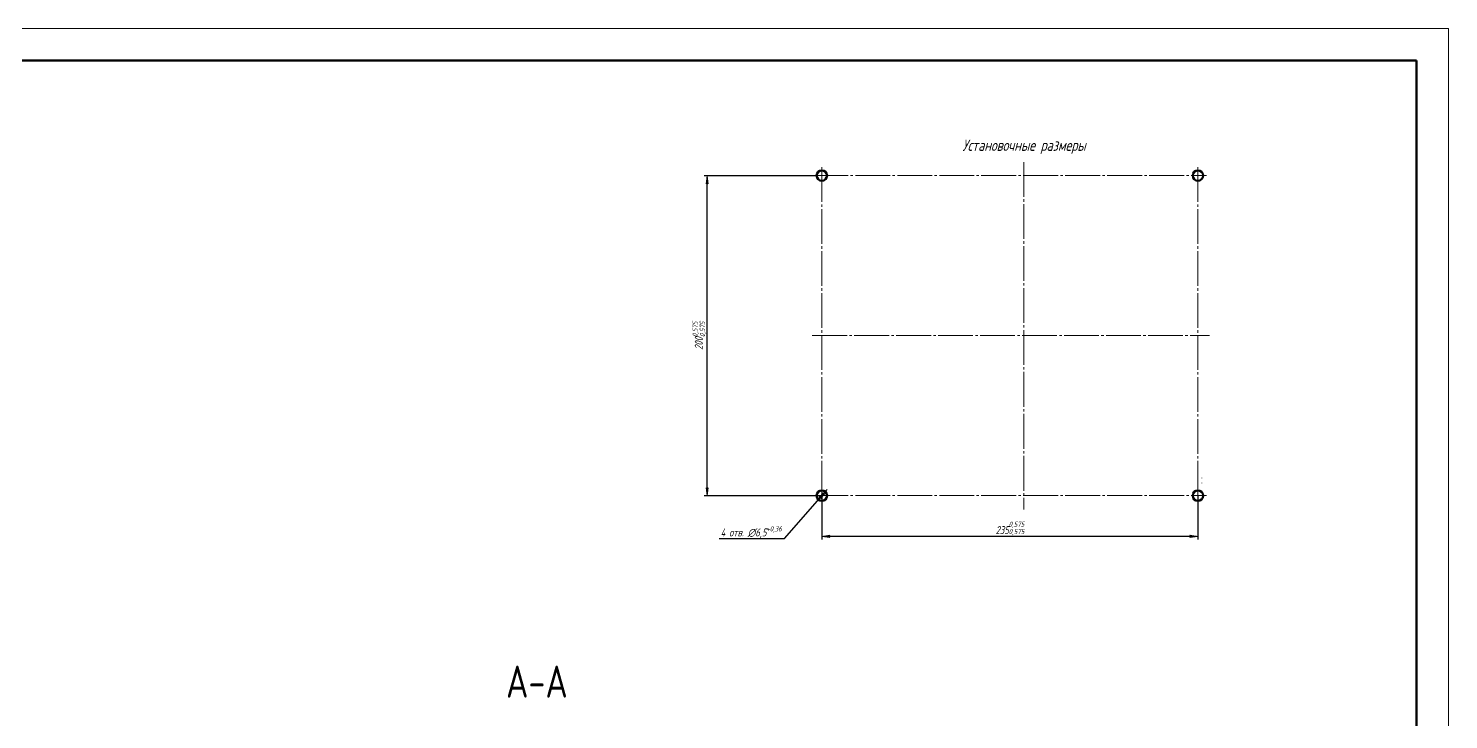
# Model space of a CAD drawing. Header units: millimetres. Extents: x -101 to 319, y -85 to 212.
# Drawn here: x 97.6 to 319.5, y 104.1 to 212.1 of the extents above; entities that cross this region are included whole.
import ezdxf
from ezdxf.enums import TextEntityAlignment as Align

# ---------------------------------------------------------------- set-up
doc = ezdxf.new("R2010")
doc.units = ezdxf.units.MM
for name, pattern in [('K5LT_AXLED', [26.227272, 21.727272, -1.5, 1.5, -1.5]), ('K5LT_BASIC', [0]), ('K5LT_THIN', [0])]:
    doc.linetypes.add(name, pattern=pattern)
for name, color, linetype in [('BORDER_TEXT', 7, 'Continuous'), ('TEXT', 4, 'Continuous'), ('TEXT_TRANSLATION_EN', 51, 'Continuous'), ('TITLE_TEXT', 7, 'Continuous'), ('Системный слой', 7, 'Continuous')]:
    doc.layers.add(name, color=color, linetype=linetype)
doc.styles.add('KDIMTEXTSTYLE', font='GOST_AU.SHX', dxfattribs={"width": 0.96, "oblique": 15, "height": 5})
doc.styles.add('KTEXTSTYLE', font='GOST_AU.SHX', dxfattribs={"width": 0.96, "height": 5})
doc.styles.get("Standard").update_dxf_attribs({"font": 'GOST_A.TTF'})
doc.dimstyles.new('KDIMSTYLE (1.00)', dxfattribs={"dimtxt": 5, "dimasz": 1, "dimexe": 2, "dimexo": 0, "dimgap": 1, "dimtad": 1, "dimtxsty": 'KDIMTEXTSTYLE', "dimsah": 1, "dimcen": 0, "dimdle": 1, "dimazin": 3, "dimtfac": 0.667, "dimtmove": 0, "dimatfit": 3, "dimtvp": 1, "dimarcsym": 0})

# ---------------------------------------------------------------- blocks, each defined once
blk = doc.blocks.new('KDIMARROW_01')
at = {"layer": 'Системный слой'}
blk.add_hatch(color=0, dxfattribs=at).paths.add_polyline_path([(0, 0), (-5, 0.66), (-4.5, 0), (-5, -0.66)])
at = {"layer": 'Системный слой', "color": 0, "linetype": 'K5LT_THIN', "lineweight": 18}
for p, q in [((-4.5, 0), (-5, 0.66)), ((-5, 0.66), (0, 0)), ((0, 0), (-5, -0.66)), ((-5, -0.66), (-4.5, 0)), ((0, 0), (-1, 0))]:
    blk.add_line(p, q, dxfattribs=at)
blk = doc.blocks.new('*D75')
at = {"layer": 'Defpoints', "color": 0, "transparency": 16777216}
for p in [(-197.85, 100.01), (-129.51, 100.01), (-126.26, -99.99)]:
    blk.add_point(p, dxfattribs=at)
at = {"layer": 'Системный слой', "color": 0, "lineweight": -2, "transparency": 16777216}
for p, q in [((-129.51, 100.01), (-199.85, 100.01)), ((-197.85, -98.99), (-197.85, 99.01)), ((-126.26, -99.99), (-199.85, -99.99))]:
    blk.add_line(p, q, dxfattribs=at)
for p, rotation in [((-197.85, 100.01), 90), ((-197.85, -99.99), 270)]:
    blk.add_blockref('KDIMARROW_01', p, dxfattribs=dict(at, rotation=rotation))
at = {"layer": 'Системный слой', "color": 7, "transparency": 16777216, "insert": (-203.13, 0.01), "char_height": 5, "attachment_point": 5, "rotation": 90, "style": 'KDIMTEXTSTYLE'}
blk.add_mtext('\\A1;\\H5.0;\\W0.965;\\Q15;200\\H0.65x;\\S0,575^ 0,575;\\H1.5x;', dxfattribs=at)
blk = doc.blocks.new('*D76')
at = {"layer": 'Defpoints', "color": 0, "transparency": 16777216}
for p in [(-126.26, -99.99), (108.74, -99.99), (-126.26, -125.34)]:
    blk.add_point(p, dxfattribs=at)
at = {"layer": 'Системный слой', "color": 0, "lineweight": -2, "transparency": 16777216}
for p, q in [((-126.26, -99.99), (-126.26, -127.34)), ((108.74, -99.99), (108.74, -127.34)), ((107.74, -125.34), (-125.26, -125.34))]:
    blk.add_line(p, q, dxfattribs=at)
at = {"layer": 'Системный слой', "color": 0, "lineweight": -2, "transparency": 16777216, "rotation": 180}
blk.add_blockref('KDIMARROW_01', (-126.26, -125.34), dxfattribs=at)
at = {"layer": 'Системный слой', "color": 0, "lineweight": -2, "transparency": 16777216}
blk.add_blockref('KDIMARROW_01', (108.74, -125.34), dxfattribs=at)
at = {"layer": 'Системный слой', "color": 7, "transparency": 16777216, "insert": (-8.76, -120.06), "char_height": 5, "attachment_point": 5, "style": 'KDIMTEXTSTYLE'}
blk.add_mtext('\\H5.0;\\W0.965;\\Q15;235\\H0.65x;\\S0,575^ 0,575;\\H1.5x;', dxfattribs=at)
blk = doc.blocks.new('KDIMARROW_02')
at = {"layer": 'Системный слой'}
blk.add_hatch(color=0, dxfattribs=at).paths.add_polyline_path([(4.5, 0), (5, 0.66), (0, 0), (5, -0.66)])
at = {"layer": 'Системный слой', "color": 0, "linetype": 'K5LT_THIN', "lineweight": 18}
for p, q in [((0, 0), (-1, 0)), ((5, 0.66), (0, 0)), ((0, 0), (5, -0.66)), ((0, 0), (7, 0)), ((4.5, 0), (5, 0.66)), ((5, -0.66), (4.5, 0))]:
    blk.add_line(p, q, dxfattribs=at)
blk = doc.blocks.new('*D78')
at = {"layer": 'Defpoints', "color": 0, "transparency": 16777216}
for p in [(-124.13, -97.53), (-128.4, -102.44)]:
    blk.add_point(p, dxfattribs=at)
at = {"layer": 'Системный слой', "color": 0, "lineweight": -2, "transparency": 16777216}
for p, q in [((-124.13, -97.53), (-128.4, -102.44)), ((-123.47, -96.78), (-122.82, -96.02)), ((-149.48, -126.69), (-129.05, -103.2)), ((-190.39, -126.69), (-149.48, -126.69))]:
    blk.add_line(p, q, dxfattribs=at)
for p, rotation in [((-128.4, -102.44), 49.00090926433572), ((-124.13, -97.53), 229.0009092643356)]:
    blk.add_blockref('KDIMARROW_02', p, dxfattribs=dict(at, rotation=rotation))
at = {"layer": 'Системный слой', "color": 7, "transparency": 16777216, "insert": (-170.43, -122.81), "char_height": 5, "attachment_point": 5, "style": 'KDIMTEXTSTYLE'}
blk.add_mtext('\\A1;\\H5.0;\\W0.965;\\Q15;\\Q15;4 отв. \\H5.0;\\W0.965;\\Q15;∅6,5\\H0.65x;\\S+0,36^ ;\\H1.5x;', dxfattribs=at)
blk = doc.blocks.new('Border_A3')
at = {"color": 7, "linetype": 'K5LT_THIN', "lineweight": 18}
for p, q in [((-20, 292), (400, 292)), ((400, 292), (400, -5))]:
    blk.add_line(p, q, dxfattribs=at)
at = {"color": 7, "linetype": 'K5LT_BASIC', "lineweight": 60}
for p, q in [((0, 287), (395, 287)), ((395, 287), (395, 0))]:
    blk.add_line(p, q, dxfattribs=at)
at = {"layer": 'BORDER_TEXT', "color": 7}
for tag, height, p in [('RUTITLE', 4, (335, 47.5)), ('PROJECT_TITLE_2', 4, (313.54, 26.7)), ('PROJECT_TITLE_3', 4, (313.54, 19.47)), ('RUSHEET', 2.5, (363.59, 17.19)), ('RUSHTS', 2.5, (391.73, 17.23)), ('COMPANY', 4, (310, 7.5))]:
    blk.add_attdef(tag, text='', height=height, dxfattribs=at).set_placement(p, align=Align.MIDDLE_CENTER)
blk.add_attdef('PROJECT_TITLE_1', text='', height=4, dxfattribs=at).set_placement((313.31, 35.19), align=Align.TOP_CENTER)
at = {"layer": 'TEXT', "color": 7, "lineweight": 5}
for tag, p in [('RUDES', (227.5, 27.5)), ('RUCHECK', (227.5, 22.5)), ('RUTCONT', (227.5, 17.5)), ('RUNCONT', (227.5, 7.5)), ('RUPEM', (227.5, 2.5))]:
    blk.add_attdef(tag, text='', height=2.5, dxfattribs=at).set_placement(p, align=Align.MIDDLE_LEFT)
for tag, p in [('RUDESDATA', (269.87, 27.34)), ('RUCHECKDATA', (269.87, 22.35)), ('RUTCONTDATA', (269.87, 17.35)), ('RUNCONTDATA', (269.87, 7.35)), ('RUPEMDATA', (269.87, 2.35))]:
    blk.add_attdef(tag, text='', height=2.3, dxfattribs=at).set_placement(p, align=Align.MIDDLE_CENTER)
at = {"layer": 'TEXT_TRANSLATION_EN', "color": 7}
blk.add_attdef('SCALE', text='', height=4, dxfattribs=at).set_placement((386, 27.5), align=Align.MIDDLE_CENTER)
at = {"layer": 'TITLE_TEXT', "color": 7, "lineweight": 30}
blk.add_attdef('RUTITLE_TOP', text='', height=4, rotation=180, dxfattribs=at).set_placement((67.76, 279.43), align=Align.MIDDLE_LEFT)
blk = doc.blocks.new('cut_name_main')
at = {"layer": 'Системный слой', "color": 7, "linetype": 'K5LT_THIN', "lineweight": 18, "insert": (-17.71, 43.6), "char_height": 5, "attachment_point": 1}
blk.add_mtext('{\\H4x;\\W0.965;\\C256;А-A}', dxfattribs=at)
blk = doc.blocks.new('VP.262512_installation_dimensions')
at = {"layer": 'Системный слой', "color": 30, "linetype": 'K5LT_AXLED', "lineweight": 18, "true_color": 0xff8000}
for p, q in [((0, 108.492), (0, -108.466)), ((-131.515, 100.085), (113.988, 100.085)), ((-126.264, 105.336), (-126.264, -105.166)), ((108.736, 105.336), (108.736, -106.664)), ((-132.225, 0.085), (115.884, 0.085)), ((-131.515, -99.915), (113.988, -99.915))]:
    blk.add_line(p, q, dxfattribs=at)
at = {"layer": 'Системный слой', "color": 7, "linetype": 'K5LT_THIN', "lineweight": 18}
for p, q in [((111.221, -88.931), (111.235, -88.917)), ((111.221, -89.031), (111.221, -88.931)), ((111.221, -91.899), (111.221, -91.799)), ((111.235, -91.913), (111.221, -91.899)), ((111.235, -88.817), (111.235, -88.917)), ((111.235, -91.913), (111.235, -92.013))]:
    blk.add_line(p, q, dxfattribs=at)
at = {"layer": 'Системный слой', "color": 150, "linetype": 'K5LT_BASIC', "lineweight": 60, "true_color": 0x0080ff}
for centre, radius in [((-126.264, 100.085), 3.251), ((108.736, 100.085), 3.251), ((-126.264, -99.915), 3.251), ((-126.264, -99.915), 3.247), ((108.736, -99.915), 3.251), ((108.736, -99.915), 3.247)]:
    blk.add_circle(centre, radius, dxfattribs=at)
for centre, start, end in [((-126.264, 100.085), 180, 90), ((-126.264, 100.085), 90, 180), ((108.736, 100.085), 90, 180), ((108.736, 100.085), 180, 90)]:
    blk.add_arc(centre, 3.247, start, end, dxfattribs=at)
at = {"layer": 'Системный слой', "color": 7, "insert": (-38.444, 122.512), "char_height": 7, "attachment_point": 1, "style": 'KTEXTSTYLE'}
blk.add_mtext('{\\Q15;\\W0.965;Установочные размеры}', dxfattribs=at)
at = {"layer": 'Системный слой', "color": 7}
dim = blk.add_linear_dim(base=(-197.849, 100.013), p1=(-126.264, -99.987), p2=(-129.515, 100.013), angle=90, dimstyle='KDIMSTYLE (1.00)', override={"dimexo": 0, "dimpost": '\\H5.0;\\W0.965;\\Q15;<>\\H0.65x;\\S0,575^0,575;\\H1.5x;', "dimblk1": 'KDIMARROW_01', "dimblk2": 'KDIMARROW_01', "dimse1": 0, "dimse2": 0, "dimclrt": 7, "dimtolj": 1}, dxfattribs=at)
dim.commit()
dim.dimension.update_dxf_attribs({"geometry": '*D75', "text_midpoint": (-197.849, 0.013), "dimtype": 160})
dim = blk.add_diameter_dim_2p(p1=(-124.131, -97.533), p2=(-128.397, -102.441), dimstyle='KDIMSTYLE (1.00)', override={"dimtih": 1, "dimtoh": 1, "dimpost": '\\H5.0;\\W0.965;\\Q15;\\Q15;4 отв. \\H5.0;\\W0.965;\\Q15;∅<>\\H0.65x;\\S+0,36^;\\H1.5x;', "dimblk1": 'KDIMARROW_02', "dimblk2": 'KDIMARROW_02', "dimclrt": 7, "dimtmove": 1, "dimatfit": 2, "dimtolj": 1}, dxfattribs=at)
dim.commit()
dim.dimension.update_dxf_attribs({"geometry": '*D78', "text_midpoint": (-149.477, -126.692), "dimtype": 163})
dim = blk.add_linear_dim(base=(-126.264, -125.339), p1=(108.736, -99.987), p2=(-126.264, -99.987), dimstyle='KDIMSTYLE (1.00)', override={"dimpost": '\\H5.0;\\W0.965;\\Q15;<>\\H0.65x;\\S0,575^0,575;\\H1.5x;', "dimblk1": 'KDIMARROW_01', "dimblk2": 'KDIMARROW_01', "dimclrt": 7}, dxfattribs=at)
dim.commit()
dim.dimension.update_dxf_attribs({"geometry": '*D76', "text_midpoint": (-8.764, -125.339), "dimtype": 160})

msp = doc.modelspace()

# ---------------------------------------------------------------- block references
msp.add_blockref('Border_A3', (-80.537, -79.912))
at = {"xscale": 0.25, "yscale": 0.25, "zscale": 0.25}
for name, p in [('VP.262512_installation_dimensions', (253.131, 164.077)), ('cut_name_main', (176.675, 101.647))]:
    msp.add_blockref(name, p, dxfattribs=at)

doc.saveas('drawing.dxf')
